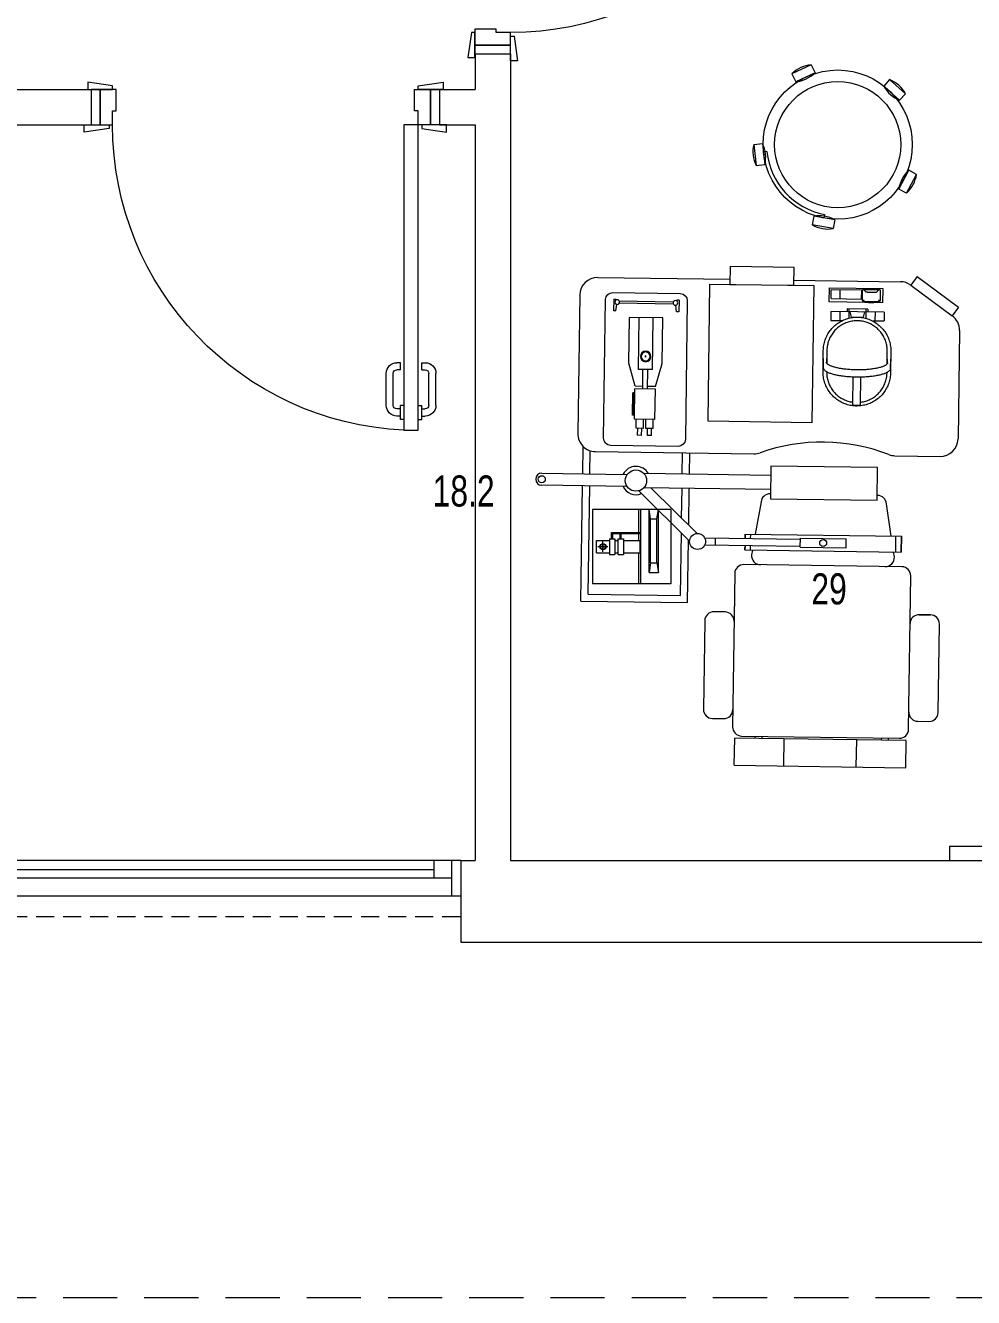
# Model space of a CAD drawing. Extents: x -234346 to 58427, y -132654 to -82394.
# Drawn here: x -57017 to -54349, y -117093 to -113513 of the extents above; entities that cross this region are included whole.
import ezdxf

# ---------------------------------------------------------------- set-up
doc = ezdxf.new("R2010")
doc.units = 0
doc.header["$LTSCALE"] = 8
doc.linetypes.add('HIDDEN', pattern=[9.525, 6.35, -3.175])
doc.layers.get('0').update_dxf_attribs({"color": 9, "lineweight": 5})
for name, color, linetype, lineweight in [('72_EGR_EQP_TAG', 9, 'Continuous', 5), ('Aluminum', 9, 'Continuous', 5), ('LOADING', 9, 'Continuous', 5), ('Proj', 9, 'Continuous', 5), ('Walls', 9, 'Continuous', 5), ('Wooden Joinery', 9, 'Continuous', 5)]:
    doc.layers.add(name, color=color, linetype=linetype, lineweight=lineweight)
doc.styles.add('X3G_ENTITY_257CFD', font='swisscl.ttf', dxfattribs={"height": 200})

# ---------------------------------------------------------------- blocks, each defined once
blk = doc.blocks.new('A$C72370EFE')
at = {"layer": 'Wooden Joinery'}
for p, q in [((-0.01, -0.03), (-0.01, -0.07)), ((0, -0.03), (-0.01, -0.03)), ((0.04, -0.03), (0.05, -0.03)), ((0.05, -0.03), (0.05, -0.07)), ((-0.05, -0.07), (-0.05, -0.16)), ((-0.03, -0.07), (-0.03, -0.16)), ((-0.01, -0.04), (-0.02, -0.04)), ((-0.01, -0.06), (-0.02, -0.06)), ((0, -0.07), (-0.01, -0.07)), ((0.04, -0.07), (0.05, -0.07)), ((0.05, -0.04), (0.06, -0.04)), ((0.05, -0.06), (0.06, -0.06)), ((0.07, -0.07), (0.07, -0.16)), ((0.09, -0.07), (0.09, -0.16)), ((-0.01, -0.17), (-0.02, -0.17)), ((-0.01, -0.17), (-0.01, -0.19)), ((0.05, -0.17), (0.06, -0.17)), ((0.05, -0.17), (0.05, -0.19)), ((-0.01, -0.19), (-0.02, -0.19)), ((0.05, -0.19), (0.06, -0.19))]:
    blk.add_line(p, q, dxfattribs=at)
for centre, radius, start, end in [((-0.02, -0.07), 0.03, 90, 180), ((-0.02, -0.07), 0.01, 90, 180), ((0.06, -0.07), 0.03, 0, 90), ((0.06, -0.07), 0.01, 0, 90), ((-0.02, -0.16), 0.03, 180, 270), ((-0.02, -0.16), 0.01, 180, 270), ((0.06, -0.16), 0.01, 270, 0), ((0.06, -0.16), 0.03, 270, 0)]:
    blk.add_arc(centre, radius, start, end, dxfattribs=at)
blk = doc.blocks.new('A$C5DAD61B4')
at = {"layer": 'Wooden Joinery'}
for points in [[(80, 959.1), (80, 969.1), (10, 979.1), (10, 959.1)], [(940, 959.1), (940, 969.1), (1010, 979.1), (1010, 959.1)], [(70, 859.1), (70, 849.1), (0, 839.1), (0, 859.1)], [(120, 859.1), (120, 0), (80, 0), (80, 859.1)], [(950, 859.1), (950, 849.1), (1020, 839.1), (1020, 859.1)]]:
    blk.add_lwpolyline(points, close=True, dxfattribs=at)
for points in [[(45, 859.1), (45, 959.1), (20, 959.1), (20, 859.1), (45, 859.1)], [(45, 859.1), (80, 859.1), (80, 899.1), (90, 899.1), (90, 959.1), (45, 959.1), (45, 859.1)], [(975, 859.1), (940, 859.1), (940, 899.1), (930, 899.1), (930, 959.1), (975, 959.1), (975, 859.1)], [(975, 859.1), (975, 959.1), (1000, 959.1), (1000, 859.1), (975, 859.1)]]:
    blk.add_lwpolyline(points, dxfattribs=at)
blk.add_arc((80, 859.1), 860, 272.666, 0, dxfattribs=at)
at = {"layer": 'Wooden Joinery', "xscale": 999.9999999998854, "yscale": 999.9999999998854, "zscale": 999.9999999998854, "rotation": 180}
blk.add_blockref('A$C72370EFE', (120, 0), dxfattribs=at)
blk = doc.blocks.new('ME12817-P')
for p, q in [((0, 0.0325), (0, 0.0025)), ((0, 0.0325), (0.0495, 0.0325)), ((0, 0), (0, 0.0025)), ((0, 0.0025), (0.0047, 0.0025)), ((0.0494, 0), (0, 0)), ((0.0089, 0.027), (0.0037, 0.0325)), ((0.0047, 0.0025), (0.0047, 0)), ((0.0356, 0.0261), (0.0138, 0.0261)), ((0.0172, 0), (0.0172, -0.003)), ((0.0322, -0.003), (0.0322, 0)), ((0.0457, 0.0325), (0.0405, 0.027)), ((0.0447, 0), (0.0447, 0.0025)), ((0.0447, 0.0025), (0.0495, 0.0025)), ((0.0494, 0.0025), (0.0494, 0)), ((0.0495, 0.0025), (0.0495, 0.0325)), ((0.0322, -0.003), (0.0172, -0.003))]:
    blk.add_line(p, q)
at = {"flags": 128}
for points in [[(0.0138, 0.0261), (0.0127, 0.0262), (0.0116, 0.0262), (0.0106, 0.0264), (0.0098, 0.0265), (0.0093, 0.0267), (0.0089, 0.027)], [(0.0405, 0.027), (0.0402, 0.0267), (0.0396, 0.0265), (0.0388, 0.0264), (0.0378, 0.0262), (0.0367, 0.0262), (0.0356, 0.0261)]]:
    blk.add_lwpolyline(points, dxfattribs=at)
blk = doc.blocks.new('ME13372-P')
for p, q in [((0, 0), (0, -0.025)), ((0, 0), (0.085, 0)), ((0.025, 0), (0.025, -0.025)), ((0.085, -0.025), (0.085, 0)), ((0.085, -0.025), (0, -0.025))]:
    blk.add_line(p, q)
blk = doc.blocks.new('ME12326-P')
for p, q in [((0, 0.22), (0, 0)), ((0, 0.22), (0.21, 0.22)), ((0.21, 0.22), (0.21, 0)), ((0.027, 0.1807), (0, 0.1852)), ((0.1775, 0.1852), (0, 0.1852)), ((0.1505, 0.1807), (0.027, 0.1807)), ((0.027, 0.1635), (0.027, 0.1807)), ((0.1505, 0.1807), (0.1775, 0.1852)), ((0.1505, 0.1635), (0.1505, 0.1807)), ((0.1775, 0.159), (0.1775, 0.1852)), ((0.027, 0.1635), (0, 0.159)), ((0.1775, 0.159), (0, 0.159)), ((0.1505, 0.1635), (0.027, 0.1635)), ((0.1505, 0.1635), (0.1775, 0.159)), ((0.21, 0.1355), (0, 0.1355)), ((0.0648, 0.1301), (0, 0.1301)), ((0.0648, 0.0536), (0.0648, 0.1355)), ((0.0679, 0.0806), (0.0679, 0.1355)), ((0.0875, 0.1301), (0.0679, 0.1301)), ((0.0875, 0.0867), (0.0875, 0.1327)), ((0.0875, 0.1327), (0.1225, 0.1327)), ((0.1225, 0.0867), (0.1225, 0.1327)), ((0.21, 0.1301), (0.1225, 0.1301)), ((0.0831, 0.0806), (0.0648, 0.0806)), ((0.0831, 0.0776), (0.0648, 0.0776)), ((0.0679, 0.0567), (0.0679, 0.0776)), ((0.0831, 0.0715), (0.0831, 0.0867)), ((0.0831, 0.0867), (0.1269, 0.0867)), ((0.1269, 0.0715), (0.1269, 0.0867)), ((0.0831, 0.0567), (0.0648, 0.0567)), ((0.0831, 0.0536), (0.0648, 0.0536)), ((0.0831, 0.0715), (0.1269, 0.0715)), ((0.0831, 0.0476), (0.0831, 0.0628)), ((0.0831, 0.0628), (0.1269, 0.0628)), ((0.0831, 0.0476), (0.1269, 0.0476)), ((0.0875, 0.0628), (0.0875, 0.0715)), ((0.0875, 0.0116), (0.0875, 0.0476)), ((0.105, 0.0152), (0.105, 0.0435)), ((0.1225, 0.0628), (0.1225, 0.0715)), ((0.1225, 0.0116), (0.1225, 0.0476)), ((0.1269, 0.0476), (0.1269, 0.0628)), ((0, 0), (0.21, 0)), ((0.1225, 0.0116), (0.0875, 0.0116)), ((0.1192, 0.0291), (0.0908, 0.0291))]:
    blk.add_line(p, q)
for radius in [0.00847, 0.00758, 0.00267]:
    blk.add_circle((0.105, 0.0293), radius)
blk = doc.blocks.new('ME12281-P')
for p, q in [((0.0354, 0.2953), (0.0354, 0.1053)), ((0.4454, 0.3153), (0.0554, 0.3153)), ((0.414, 0.2923), (0.414, 0.2855)), ((0.4469, 0.2923), (0.414, 0.2923)), ((0.4469, 0.2923), (0.4469, 0.2855)), ((0.4654, 0.1053), (0.4654, 0.2953)), ((0.414, 0.2855), (0.4325, 0.283)), ((0.4356, 0.2759), (0.4356, 0.124)), ((0.4412, 0.2759), (0.4412, 0.1246)), ((0.4469, 0.2855), (0.4447, 0.2855)), ((0.0648, 0.2198), (0.0845, 0.2198)), ((0.0648, 0.2198), (0.0648, 0.2083)), ((0.0845, 0.2243), (0.1099, 0.2243)), ((0.0845, 0.2243), (0.0845, 0.2037)), ((0.1099, 0.2289), (0.1953, 0.2289)), ((0.1099, 0.2289), (0.1099, 0.1716)), ((0.1953, 0.2289), (0.1953, 0.1716)), ((0.2028, 0.2289), (0.2676, 0.2473)), ((0.2028, 0.2289), (0.2028, 0.2071)), ((0.2504, 0.2198), (0.3961, 0.2198)), ((0.2504, 0.2198), (0.2504, 0.1808)), ((0.2676, 0.2473), (0.3961, 0.2473)), ((0.3961, 0.2473), (0.3961, 0.1533)), ((0.0648, 0.2083), (0.0845, 0.2083)), ((0.0648, 0.1922), (0.0648, 0.1808)), ((0.0648, 0.1922), (0.0845, 0.1922)), ((0.0648, 0.1808), (0.0845, 0.1808)), ((0.0845, 0.2037), (0.1099, 0.2037)), ((0.0845, 0.1968), (0.0845, 0.1762)), ((0.0845, 0.1968), (0.1099, 0.1968)), ((0.1953, 0.2071), (0.2504, 0.2071)), ((0.1953, 0.1934), (0.2504, 0.1934)), ((0.2028, 0.1934), (0.2028, 0.1716)), ((0.2504, 0.1808), (0.3961, 0.1808)), ((0.2851, 0.2009), (0.2851, 0.1996)), ((0.2851, 0.2009), (0.2892, 0.2009)), ((0.2851, 0.1996), (0.2892, 0.1996)), ((0.2892, 0.2009), (0.2892, 0.1996)), ((0.0845, 0.1762), (0.1099, 0.1762)), ((0.1099, 0.1716), (0.1953, 0.1716)), ((0.1211, 0.1692), (0.1211, 0.166)), ((0.1211, 0.1692), (0.184, 0.1692)), ((0.1211, 0.166), (0.184, 0.166)), ((0.184, 0.1692), (0.184, 0.166)), ((0.2028, 0.1716), (0.2676, 0.1533)), ((0.2676, 0.1533), (0.3961, 0.1533)), ((0.414, 0.1151), (0.4325, 0.1175)), ((0.414, 0.1151), (0.414, 0.1082)), ((0.4469, 0.1082), (0.414, 0.1082)), ((0.4469, 0.1151), (0.4447, 0.1151)), ((0.4469, 0.1082), (0.4469, 0.1151)), ((0.0554, 0.0853), (0.4454, 0.0853))]:
    blk.add_line(p, q)
for centre, radius in [((0.439, 0.2821), 0.00657), ((0.2871, 0.2003), 0.0149), ((0.2871, 0.2003), 0.0125), ((0.439, 0.1184), 0.00657)]:
    blk.add_circle(centre, radius)
for centre, start, end in [((0.0554, 0.2953), 90, 180), ((0.4454, 0.2953), 0, 90), ((0.0554, 0.1053), 180, 270), ((0.4454, 0.1053), 270, 0)]:
    blk.add_arc(centre, 0.02, start, end)
blk = doc.blocks.new('ME18014A-P')
for p, q in [((0.2537, 1.2997), (0.2362, 1.2753)), ((0.2537, 1.2997), (0.3719, 1.2152)), ((-0.6447, 1.2847), (-0.2727, 1.2847)), ((-0.0927, 1.2847), (0.2071, 1.2847)), ((0.2362, 1.2753), (0.3544, 1.1908)), ((0.2362, 1.2753), (0.3544, 1.1908)), ((-0.6947, 1.2347), (-0.6947, 0.8447)), ((0.3719, 1.2152), (0.3544, 1.1908)), ((0.3753, 1.1501), (0.3753, 0.8447)), ((-0.6792, 0.7317), (-0.6792, 0.8085)), ((-0.6592, 0.7317), (-0.6592, 0.7968)), ((-0.6447, 0.7947), (-0.1986, 0.7947)), ((-0.3992, 0.7347), (-0.3992, 0.7947)), ((-0.3792, 0.7347), (-0.3792, 0.7947)), ((0.1986, 0.7947), (0.3253, 0.7947)), ((-0.7944, 0.7317), (-0.5539, 0.7317)), ((-0.15, 0.7347), (-0.5068, 0.7347)), ((-0.5539, 0.6977), (-0.7944, 0.6977)), ((-0.6792, 0.3732), (-0.6792, 0.6977)), ((-0.6592, 0.3932), (-0.6592, 0.6977)), ((-0.3759, 0.5465), (-0.5208, 0.6859)), ((-0.15, 0.6947), (-0.5068, 0.6947)), ((-0.3551, 0.5682), (-0.4867, 0.6947)), ((-0.3992, 0.6105), (-0.3992, 0.6947)), ((-0.3792, 0.5913), (-0.3792, 0.6947)), ((-0.15, 0.6826), (-0.1512, 0.6826)), ((0.1512, 0.6826), (0.15, 0.6826)), ((-0.1765, 0.6594), (-0.1913, 0.5686)), ((0.1913, 0.5686), (0.1765, 0.6594)), ((-0.3992, 0.3932), (-0.3992, 0.5689)), ((-0.3792, 0.3732), (-0.3792, 0.5496)), ((-0.0644, 0.5554), (-0.3331, 0.5554)), ((-0.3037, 0.5554), (-0.3037, 0.5361)), ((-0.2198, 0.5686), (-0.2198, 0.5554)), ((-0.2198, 0.5686), (0.2198, 0.5686)), ((-0.2198, 0.5554), (-0.2198, 0.5686)), ((-0.2044, 0.5554), (-0.2044, 0.5686)), ((-0.0644, 0.5586), (0.0644, 0.5586)), ((-0.0644, 0.5336), (-0.0644, 0.5586)), ((0.0644, 0.5336), (0.0644, 0.5586)), ((0.2044, 0.5236), (0.2044, 0.5686)), ((0.2198, 0.5686), (0.2198, 0.5236)), ((0.2198, 0.5236), (0.2198, 0.5686)), ((-0.3326, 0.5361), (-0.0644, 0.5361)), ((-0.2198, 0.5361), (-0.2198, 0.5236)), ((-0.2198, 0.5236), (-0.2198, 0.5361)), ((-0.2198, 0.5236), (0.2198, 0.5236)), ((-0.2044, 0.5236), (-0.2044, 0.5361)), ((-0.1986, 0.5236), (-0.2008, 0.5102)), ((-0.0644, 0.5336), (0.0644, 0.5336)), ((0.2008, 0.5102), (0.1986, 0.5236)), ((0.2223, 0.4826), (-0.2223, 0.4826)), ((-0.2477, 0.4572), (-0.2477, 0.0254)), ((0.2476, 0.0254), (0.2476, 0.4572)), ((-0.6792, 0.3732), (-0.3792, 0.3732)), ((-0.6592, 0.3932), (-0.3992, 0.3932)), ((-0.3302, 0.323), (-0.3302, 0.0738)), ((-0.2731, 0.3484), (-0.3048, 0.3484)), ((0.273, 0.3484), (0.3048, 0.3484)), ((0.3048, 0.3484), (0.273, 0.3484)), ((0.3302, 0.0738), (0.3302, 0.323)), ((-0.3048, 0.0484), (-0.2731, 0.0484)), ((0.273, 0.0484), (0.3048, 0.0484)), ((-0.2223, 0), (0.2223, 0)), ((-0.1841, -0.0063), (-0.1841, 0)), ((-0.1651, 0), (-0.1651, -0.0063)), ((0.1714, 0), (0.1714, -0.0063)), ((0.1905, 0), (0.1905, -0.0063)), ((-0.2413, -0.0826), (-0.2413, -0.0063)), ((0.2413, -0.0063), (-0.2413, -0.0063)), ((-0.1016, -0.0826), (-0.1016, -0.0063)), ((0.1011, -0.0063), (0.1011, -0.0826)), ((0.2413, -0.0826), (0.2413, -0.0063)), ((-0.2413, -0.0826), (0.2413, -0.0826))]:
    blk.add_line(p, q)
for points in [[(-0.2727, 1.2703), (-0.0927, 1.2703), (-0.0927, 1.3203), (-0.2727, 1.3203)], [(-0.3289, 0.8843), (-0.3289, 1.2703), (-0.0364, 1.2703), (-0.0364, 0.8843)], [(-0.15, 0.6686), (0.15, 0.6686), (0.15, 0.7607), (-0.15, 0.7607)]]:
    blk.add_lwpolyline(points, close=True)
for centre, radius in [((-0.7944, 0.7147), 0.01), ((-0.5292, 0.7147), 0.03), ((-0.3535, 0.5457), 0.0225), ((0, 0.5461), 0.00979)]:
    blk.add_circle(centre, radius)
for centre, radius, start, end in [((-0.6447, 1.2347), 0.05, 90, 180), ((0.2071, 1.2347), 0.05, 54.4343, 90), ((0.3253, 1.1501), 0.05, 0, 54.4343), ((-0.6447, 0.8447), 0.05, 180, 270), ((0, 0.313), 0.5175, 69.5195, 110.4805), ((0.3253, 0.8447), 0.05, 270, 0), ((-0.1986, 0.8447), 0.05, 270, 290.4805), ((0.1986, 0.8447), 0.05, 249.5195, 270), ((-0.5292, 0.7147), 0.04, 30, 154.8331), ((-0.7944, 0.7147), 0.017, 90, 270), ((-0.5292, 0.7147), 0.04, 205.1669, 294.1023), ((-0.1512, 0.6572), 0.0254, 90, 175.0303), ((0.1512, 0.6572), 0.0254, 4.9697, 90), ((-0.1755, 0.508), 0.0254, 175.0303, 270), ((0.1755, 0.508), 0.0254, 270, 4.9697), ((-0.2223, 0.4572), 0.0254, 90, 180), ((0.2223, 0.4572), 0.0254, 0, 90), ((-0.3048, 0.323), 0.0254, 90, 180), ((-0.2731, 0.323), 0.0254, 0, 90), ((0.273, 0.323), 0.0254, 90, 180), ((0.3048, 0.323), 0.0254, 0, 90), ((-0.3048, 0.0738), 0.0254, 180, 270), ((-0.2731, 0.0738), 0.0254, 270, 0), ((0.273, 0.0738), 0.0254, 180, 270), ((0.3048, 0.0738), 0.0254, 270, 0), ((-0.2223, 0.0254), 0.0254, 180, 270), ((0.2223, 0.0254), 0.0254, 270, 0)]:
    blk.add_arc(centre, radius, start, end)
blk = doc.blocks.new('HF10037B-P')
at = {"layer": 'LOADING'}
for p, q in [((0.2459, 0.134), (0.1859, 0.134)), ((0.1859, 0.134), (0.1859, 0.109)), ((0.2459, 0.109), (0.1859, 0.109)), ((0.2459, 0.134), (0.2459, 0.109)), ((0, 0), (-0.0142, -0.0583)), ((0, 0), (0.0243, -0.0059)), ((0.0243, -0.0059), (0.01, -0.0642)), ((0.4071, -0.0094), (0.431, -0.0018)), ((0.4071, -0.0094), (0.4255, -0.0665)), ((0.431, -0.0018), (0.4493, -0.0589)), ((-0.0142, -0.0583), (0.01, -0.0642)), ((0.4069, -0.0417), (0.4165, -0.0387)), ((0.4255, -0.0665), (0.4493, -0.0589)), ((0.0524, -0.2725), (0.0674, -0.2525)), ((0.0524, -0.2725), (0.1004, -0.3085)), ((0.0674, -0.2525), (0.1154, -0.2885)), ((0.3125, -0.2897), (0.362, -0.2558)), ((0.3266, -0.3103), (0.3761, -0.2764)), ((0.3267, -0.268), (0.3323, -0.2763)), ((0.3761, -0.2764), (0.362, -0.2558)), ((0.1004, -0.3085), (0.1154, -0.2885)), ((0.3266, -0.3103), (0.3125, -0.2897))]:
    blk.add_line(p, q, dxfattribs=at)
for radius in [0.21, 0.1775]:
    blk.add_circle((0.2161, -0.1014), radius, dxfattribs=at)
for centre, radius, start, end in [((0.2159, 0.0465), 0.0925, 71.0754, 108.9246), ((0.2159, 0.1965), 0.0925, 251.0754, 288.9246), ((0.0779, -0.0499), 0.0925, 147.3419, 185.1912), ((-0.0678, -0.0143), 0.0925, 327.3419, 5.1912), ((0.4996, -0.0113), 0.0925, 178.8412, 216.6904), ((0.3568, -0.057), 0.0925, 358.8412, 36.6904), ((0.2161, -0.1014), 0.2, 303.6037, 17.3657), ((0.1289, -0.2205), 0.0925, 214.1875, 252.0368), ((0.0389, -0.3404), 0.0925, 34.1875, 72.0368), ((0.3867, -0.3449), 0.0925, 105.5121, 143.3614), ((0.3019, -0.2212), 0.0925, 285.5121, 323.3614)]:
    blk.add_arc(centre, radius, start, end, dxfattribs=at)
blk = doc.blocks.new('ME12818-P')
for p, q in [((-0.0723, 0.1635), (0.0777, 0.1635)), ((-0.0723, 0.1635), (-0.0723, 0.1385)), ((-0.0468, 0.1635), (-0.0468, 0.1385)), ((-0.0262, 0.1712), (0.0316, 0.1712)), ((-0.0262, 0.1712), (-0.0262, 0.1635)), ((-0.0212, 0.1712), (-0.0212, 0.145)), ((-0.0148, 0.1485), (-0.0184, 0.1635)), ((0.0202, 0.1485), (-0.0148, 0.1485)), ((-0.0123, 0.1485), (-0.0123, 0.1471)), ((0.0177, 0.1471), (0.0177, 0.1485)), ((0.0238, 0.1635), (0.0202, 0.1485)), ((0.0266, 0.1712), (0.0266, 0.145)), ((0.0316, 0.1712), (0.0316, 0.1635)), ((0.0521, 0.1635), (0.0521, 0.1385)), ((0.0777, 0.1635), (0.0777, 0.1385)), ((-0.0389, 0.1385), (-0.0723, 0.1385)), ((0.0777, 0.1385), (0.0442, 0.1385)), ((-0.0923, 0.0534), (-0.0923, -0.0066)), ((-0.0823, 0.018), (-0.0823, 0.0534)), ((0.0877, 0.0534), (0.0877, 0.018)), ((0.0977, -0.0066), (0.0977, 0.0534)), ((-0.0913, 0.0311), (-0.0913, 0.0053)), ((-0.0833, 0.0208), (-0.0833, 0.0311)), ((0.0887, 0.0311), (0.0887, 0.0208)), ((0.0967, 0.0053), (0.0967, 0.0311)), ((-0.0823, -0.0066), (-0.0823, -0.006)), ((-0.0053, -0.0205), (0.0107, -0.0205)), ((0.0877, -0.0061), (0.0877, -0.0066)), ((-0.0053, -0.0996), (-0.0058, -0.0996)), ((0.0107, -0.0996), (-0.0053, -0.0996)), ((0.0111, -0.0996), (0.0107, -0.0996))]:
    blk.add_line(p, q)
at = {"flags": 128}
for points in [[(0.0977, 0.0534), (0.0976, 0.0572), (0.0974, 0.061), (0.097, 0.0648), (0.0965, 0.0685), (0.0958, 0.0723), (0.095, 0.076), (0.094, 0.0796), (0.0929, 0.0833), (0.0916, 0.0869), (0.0902, 0.0904), (0.0886, 0.0939), (0.087, 0.0973), (0.0851, 0.1006), (0.0832, 0.1038), (0.0811, 0.107), (0.0789, 0.1101), (0.0766, 0.1131), (0.0741, 0.116), (0.0716, 0.1188), (0.0689, 0.1215), (0.0661, 0.1241), (0.0632, 0.1266), (0.0602, 0.129), (0.0572, 0.1312), (0.054, 0.1333), (0.0508, 0.1353), (0.0475, 0.1372), (0.0441, 0.1389), (0.0406, 0.1405), (0.0371, 0.1419), (0.0335, 0.1432), (0.0299, 0.1444), (0.0263, 0.1454), (0.0226, 0.1463), (0.0188, 0.147), (0.0151, 0.1476), (0.0113, 0.148), (0.0075, 0.1483), (0.0037, 0.1484), (-0.0001, 0.1483), (-0.0039, 0.1482), (-0.0077, 0.1478), (-0.0114, 0.1473), (-0.0152, 0.1467), (-0.0189, 0.1459), (-0.0226, 0.145), (-0.0262, 0.1439), (-0.0298, 0.1427), (-0.0334, 0.1413), (-0.0368, 0.1398), (-0.0403, 0.1381), (-0.0436, 0.1363), (-0.0469, 0.1344), (-0.0501, 0.1324), (-0.0532, 0.1302), (-0.0562, 0.1279), (-0.0592, 0.1255), (-0.062, 0.1229), (-0.0647, 0.1203), (-0.0674, 0.1176), (-0.0699, 0.1147), (-0.0723, 0.1118), (-0.0745, 0.1087), (-0.0767, 0.1056), (-0.0787, 0.1024), (-0.0806, 0.0991), (-0.0824, 0.0957), (-0.084, 0.0923), (-0.0855, 0.0888), (-0.0868, 0.0852), (-0.088, 0.0816), (-0.0891, 0.078), (-0.09, 0.0743), (-0.0907, 0.0705), (-0.0914, 0.0668), (-0.0918, 0.063), (-0.0921, 0.0592), (-0.0923, 0.0554), (-0.0923, 0.0534)], [(-0.0823, 0.0534), (-0.0822, 0.0568), (-0.082, 0.0602), (-0.0817, 0.0636), (-0.0812, 0.0669), (-0.0806, 0.0703), (-0.0799, 0.0736), (-0.079, 0.0769), (-0.078, 0.0801), (-0.0769, 0.0833), (-0.0756, 0.0865), (-0.0742, 0.0896), (-0.0727, 0.0926), (-0.0711, 0.0956), (-0.0693, 0.0985), (-0.0675, 0.1014), (-0.0655, 0.1041), (-0.0634, 0.1068), (-0.0612, 0.1094), (-0.0589, 0.1119), (-0.0565, 0.1144), (-0.054, 0.1167), (-0.0515, 0.1189), (-0.0488, 0.121), (-0.0461, 0.123), (-0.0432, 0.1249), (-0.0403, 0.1267), (-0.0374, 0.1284), (-0.0343, 0.1299), (-0.0313, 0.1313), (-0.0281, 0.1326), (-0.0249, 0.1338), (-0.0217, 0.1348), (-0.0184, 0.1357), (-0.0151, 0.1365), (-0.0118, 0.1371), (-0.0084, 0.1377), (-0.005, 0.138), (-0.0016, 0.1383), (0.0018, 0.1384), (0.0052, 0.1383), (0.0086, 0.1382), (0.012, 0.1379), (0.0153, 0.1374), (0.0187, 0.1369), (0.022, 0.1362), (0.0253, 0.1353), (0.0286, 0.1344), (0.0318, 0.1333), (0.0349, 0.132), (0.0381, 0.1307), (0.0411, 0.1292), (0.0441, 0.1276), (0.0471, 0.1259), (0.0499, 0.1241), (0.0527, 0.1221), (0.0554, 0.1201), (0.058, 0.1179), (0.0606, 0.1156), (0.063, 0.1133), (0.0654, 0.1108), (0.0676, 0.1082), (0.0698, 0.1056), (0.0718, 0.1029), (0.0737, 0.1001), (0.0755, 0.0972), (0.0772, 0.0943), (0.0788, 0.0912), (0.0803, 0.0882), (0.0816, 0.085), (0.0828, 0.0819), (0.0839, 0.0786), (0.0848, 0.0754), (0.0856, 0.0721), (0.0863, 0.0687), (0.0868, 0.0654), (0.0873, 0.062), (0.0875, 0.0586), (0.0877, 0.0552), (0.0877, 0.0534)], [(-0.0913, 0.0053), (-0.0912, 0.004), (-0.0909, 0.0028), (-0.0905, 0.0016), (-0.0898, 0.0005), (-0.089, -0.0007), (-0.0881, -0.0017), (-0.0871, -0.0028), (-0.0859, -0.0038), (-0.0845, -0.0047), (-0.0831, -0.0057), (-0.0815, -0.0066), (-0.0798, -0.0075), (-0.078, -0.0083), (-0.076, -0.0092), (-0.0739, -0.01), (-0.0718, -0.0108), (-0.0695, -0.0116), (-0.067, -0.0123), (-0.0645, -0.013), (-0.0619, -0.0137), (-0.0592, -0.0144), (-0.0563, -0.015), (-0.0534, -0.0156), (-0.0504, -0.0162), (-0.0473, -0.0167), (-0.0442, -0.0172), (-0.0409, -0.0177), (-0.0376, -0.0181), (-0.0343, -0.0185), (-0.0308, -0.0189), (-0.0274, -0.0192), (-0.0238, -0.0195), (-0.0203, -0.0198), (-0.0167, -0.02), (-0.013, -0.0202), (-0.0094, -0.0203), (-0.0057, -0.0204), (-0.002, -0.0205), (0.0017, -0.0205), (0.0054, -0.0205), (0.0091, -0.0204), (0.0128, -0.0204), (0.0164, -0.0202), (0.0201, -0.0201), (0.0237, -0.0199), (0.0273, -0.0196), (0.0309, -0.0194), (0.0344, -0.0191), (0.0378, -0.0187), (0.0412, -0.0183), (0.0446, -0.0179), (0.0478, -0.0175), (0.051, -0.017), (0.0542, -0.0165), (0.0572, -0.0159), (0.0602, -0.0153), (0.063, -0.0147), (0.0658, -0.0141), (0.0685, -0.0134), (0.0711, -0.0127), (0.0735, -0.012), (0.0759, -0.0112), (0.0782, -0.0104), (0.0803, -0.0096), (0.0823, -0.0088), (0.0842, -0.008), (0.086, -0.0071), (0.0876, -0.0062), (0.0892, -0.0052), (0.0906, -0.0043), (0.0918, -0.0033), (0.093, -0.0023), (0.094, -0.0012), (0.0948, -0.0002), (0.0955, 0.001), (0.0961, 0.0022), (0.0965, 0.0034), (0.0967, 0.0046), (0.0967, 0.0053)], [(-0.0833, 0.0208), (-0.0833, 0.0202), (-0.0831, 0.0195), (-0.0829, 0.0189), (-0.0825, 0.0182), (-0.082, 0.0175), (-0.0813, 0.0167), (-0.0805, 0.016), (-0.0796, 0.0152), (-0.0785, 0.0144), (-0.0773, 0.0136), (-0.076, 0.0128), (-0.0745, 0.012), (-0.0729, 0.0113), (-0.0711, 0.0105), (-0.0692, 0.0098), (-0.0672, 0.009), (-0.0651, 0.0083), (-0.0629, 0.0077), (-0.0606, 0.007), (-0.0581, 0.0064), (-0.0556, 0.0057), (-0.053, 0.0052), (-0.0502, 0.0046), (-0.0474, 0.0041), (-0.0445, 0.0036), (-0.0416, 0.0031), (-0.0385, 0.0027), (-0.0354, 0.0022), (-0.0322, 0.0019), (-0.029, 0.0015), (-0.0257, 0.0012), (-0.0224, 0.0009), (-0.019, 0.0007), (-0.0156, 0.0005), (-0.0122, 0.0003), (-0.0087, 0.0002), (-0.0052, 0.0001), (-0.0017, 0), (0.0017, 0), (0.0052, 0), (0.0087, 0), (0.0122, 0.0001), (0.0157, 0.0002), (0.0191, 0.0004), (0.0226, 0.0006), (0.026, 0.0008), (0.0293, 0.0011), (0.0326, 0.0014), (0.0359, 0.0017), (0.0391, 0.002), (0.0422, 0.0024), (0.0453, 0.0029), (0.0483, 0.0033), (0.0513, 0.0038), (0.0541, 0.0043), (0.0569, 0.0049), (0.0596, 0.0054), (0.0622, 0.006), (0.0647, 0.0067), (0.067, 0.0073), (0.0693, 0.008), (0.0715, 0.0087), (0.0736, 0.0094), (0.0755, 0.0101), (0.0773, 0.0109), (0.079, 0.0116), (0.0806, 0.0124), (0.082, 0.0132), (0.0833, 0.014), (0.0844, 0.0147), (0.0854, 0.0155), (0.0863, 0.0163), (0.087, 0.0171), (0.0876, 0.0178), (0.0881, 0.0185), (0.0884, 0.0192), (0.0886, 0.0198), (0.0887, 0.0204), (0.0887, 0.0208)], [(-0.0923, -0.0066), (-0.0922, -0.0104), (-0.092, -0.0142), (-0.0916, -0.018), (-0.0911, -0.0217), (-0.0904, -0.0255), (-0.0896, -0.0292), (-0.0886, -0.0329), (-0.0875, -0.0365), (-0.0862, -0.0401), (-0.0848, -0.0436), (-0.0833, -0.0471), (-0.0816, -0.0505), (-0.0797, -0.0538), (-0.0778, -0.0571), (-0.0757, -0.0603), (-0.0735, -0.0633), (-0.0712, -0.0663), (-0.0687, -0.0693), (-0.0662, -0.0721), (-0.0635, -0.0748), (-0.0607, -0.0774), (-0.0578, -0.0798), (-0.0549, -0.0822), (-0.0518, -0.0844), (-0.0486, -0.0866), (-0.0454, -0.0885), (-0.0421, -0.0904), (-0.0387, -0.0921), (-0.0352, -0.0937), (-0.0317, -0.0952), (-0.0282, -0.0965), (-0.0245, -0.0976), (-0.0209, -0.0986), (-0.0172, -0.0995), (-0.0135, -0.1002), (-0.0097, -0.1008), (-0.0059, -0.1012), (-0.0021, -0.1015), (0.0017, -0.1016), (0.0055, -0.1016), (0.0093, -0.1014), (0.013, -0.101), (0.0168, -0.1006), (0.0206, -0.0999), (0.0243, -0.0991), (0.028, -0.0982), (0.0316, -0.0971), (0.0352, -0.0959), (0.0387, -0.0945), (0.0422, -0.093), (0.0456, -0.0913), (0.049, -0.0896), (0.0523, -0.0876), (0.0555, -0.0856), (0.0586, -0.0834), (0.0616, -0.0811), (0.0646, -0.0787), (0.0674, -0.0762), (0.0701, -0.0735), (0.0727, -0.0708), (0.0753, -0.0679), (0.0776, -0.065), (0.0799, -0.0619), (0.0821, -0.0588), (0.0841, -0.0556), (0.086, -0.0523), (0.0878, -0.0489), (0.0894, -0.0455), (0.0909, -0.042), (0.0922, -0.0384), (0.0934, -0.0348), (0.0945, -0.0312), (0.0954, -0.0275), (0.0961, -0.0238), (0.0967, -0.02), (0.0972, -0.0162), (0.0975, -0.0125), (0.0977, -0.0087), (0.0977, -0.0066)], [(-0.0073, -0.091), (-0.0099, -0.0907), (-0.0133, -0.0901), (-0.0166, -0.0894), (-0.0199, -0.0886), (-0.0232, -0.0876), (-0.0264, -0.0865), (-0.0296, -0.0853), (-0.0327, -0.0839), (-0.0357, -0.0824), (-0.0387, -0.0808), (-0.0417, -0.0791), (-0.0445, -0.0773), (-0.0473, -0.0753), (-0.05, -0.0733), (-0.0527, -0.0711), (-0.0552, -0.0689), (-0.0576, -0.0665), (-0.06, -0.064), (-0.0622, -0.0615), (-0.0644, -0.0588), (-0.0664, -0.0561), (-0.0683, -0.0533), (-0.0701, -0.0504), (-0.0718, -0.0475), (-0.0734, -0.0445), (-0.0749, -0.0414), (-0.0762, -0.0383), (-0.0774, -0.0351), (-0.0785, -0.0319), (-0.0794, -0.0286), (-0.0802, -0.0253), (-0.0809, -0.022), (-0.0815, -0.0186), (-0.0819, -0.0152), (-0.0821, -0.0118), (-0.0823, -0.0084), (-0.0823, -0.0066)], [(-0.0073, -0.0204), (-0.0073, -0.0976)], [(0.0877, -0.0066), (0.0876, -0.01), (0.0874, -0.0134), (0.0871, -0.0168), (0.0866, -0.0202), (0.086, -0.0235), (0.0853, -0.0268), (0.0844, -0.0301), (0.0834, -0.0334), (0.0822, -0.0366), (0.081, -0.0397), (0.0796, -0.0428), (0.0781, -0.0459), (0.0765, -0.0488), (0.0747, -0.0518), (0.0728, -0.0546), (0.0709, -0.0574), (0.0688, -0.0601), (0.0666, -0.0627), (0.0643, -0.0652), (0.0619, -0.0676), (0.0594, -0.0699), (0.0569, -0.0721), (0.0542, -0.0742), (0.0514, -0.0762), (0.0486, -0.0781), (0.0457, -0.0799), (0.0428, -0.0816), (0.0397, -0.0831), (0.0366, -0.0845), (0.0335, -0.0858), (0.0303, -0.087), (0.0271, -0.088), (0.0238, -0.089), (0.0205, -0.0897), (0.0171, -0.0904), (0.0138, -0.0909), (0.0127, -0.091)], [(0.0127, -0.0976), (0.0127, -0.0204)], [(-0.0059, -0.0995), (-0.0062, -0.0994), (-0.0066, -0.0992), (-0.0069, -0.0989), (-0.0071, -0.0985), (-0.0073, -0.0981), (-0.0073, -0.0976)], [(0.0127, -0.0976), (0.0126, -0.0981), (0.0125, -0.0985), (0.0123, -0.0989), (0.0119, -0.0992), (0.0116, -0.0994), (0.0113, -0.0995)]]:
    blk.add_lwpolyline(points, dxfattribs=at)
for centre, major_axis, start_param, end_param in [((-0.0053, -0.02), (0.002, 0), 3.665191, 4.712389), ((0.0107, -0.02), (-0.002, 0), 1.570796, 2.617994)]:
    blk.add_ellipse(centre, major_axis=major_axis, ratio=0.262075, start_param=start_param, end_param=end_param)
blk = doc.blocks.new('1stF')
at = {"layer": 'Aluminum', "color": 9}
for p, q in [((-55792.3, -115862.6, 0.1), (-57292.3, -115862.6, 0.1)), ((-55867.3, -115912.6, 0.1), (-55867.3, -115862.6, 0.1)), ((-55817.3, -115962.6, 0.1), (-55817.3, -115862.6, 0.1)), ((-55817.3, -115912.6, 0.1), (-57267.3, -115912.6, 0.1)), ((-57217.3, -115887.6, 0.1), (-55867.3, -115887.6, 0.1)), ((-55792.3, -115962.6, 0.1), (-57292.3, -115962.6, 0.1))]:
    blk.add_line(p, q, dxfattribs=at)
at = {"layer": 'LOADING', "color": 9, "extrusion": (2.89575e-08, -3.68664e-07, 1), "elevation": 0}
blk.add_lwpolyline([(-54605.6, -114292.9), (-54755.6, -114290.8), (-54755, -114250.8), (-54605, -114252.9)], close=True, dxfattribs=at)
at = {"layer": 'LOADING', "color": 9, "elevation": 0}
blk.add_lwpolyline([(-54416.8, -115823.5), (-54416.8, -115862.6), (-53791.7, -115862.6), (-53791.7, -115823.5), (-54416.8, -115823.5)], dxfattribs=at)
at = {"layer": 'Proj', "color": 9, "linetype": 'HIDDEN'}
blk.add_line((-57292.3, -116019.9, 0.1), (-55792.3, -116019.9, 0.1), dxfattribs=at)
at = {"layer": 'Proj', "color": 9, "linetype": 'HIDDEN', "ltscale": 3, "elevation": 0.1}
blk.add_lwpolyline([(-23322.3, -93192.6), (-74742.3, -93192.6), (-74742.3, -117092.6), (-23322.3, -117092.6)], dxfattribs=at)
at = {"layer": 'Walls', "color": 9}
for p, q in [((-55752.3, -113592.6, 0.1), (-55652.3, -113592.6, 0.1)), ((-55752.3, -113592.6, 0.1), (-55752.3, -113692.6, 0.1)), ((-55652.3, -113592.6, 0.1), (-55652.3, -115862.6, 0.1)), ((-57552.3, -113692.6, 0.1), (-56832.3, -113692.6, 0.1)), ((-56832.3, -113692.6, 0.1), (-56832.3, -113792.6, 0.1)), ((-55852.3, -113692.6, 0.1), (-55752.3, -113692.6, 0.1)), ((-55852.3, -113692.6, 0.1), (-55852.3, -113792.6, 0.1)), ((-61652.3, -113792.6, 0.1), (-56832.3, -113792.6, 0.1)), ((-55852.3, -113792.6, 0.1), (-55752.3, -113792.6, 0.1)), ((-55752.3, -113792.6, 0.1), (-55752.3, -115862.6, 0.1)), ((-55792.3, -115862.6, 0.1), (-55752.3, -115862.6, 0.1)), ((-55792.3, -115862.6, 0.1), (-55792.3, -116092.6, 0.1)), ((-55652.3, -115862.6, 0.1), (-53672.6, -115862.6, 0.1)), ((-55792.3, -116092.6, 0.1), (-53672.6, -116092.6, 0.1))]:
    blk.add_line(p, q, dxfattribs=at)
at = {"layer": 'LOADING', "color": 9, "extrusion": (-2.79672e-08, 3.6788e-07, -1), "xscale": -1000.000000000001, "yscale": 1000.000000000001, "zscale": 999.999999999999, "rotation": 117.971696169471}
blk.add_blockref('HF10037B-P', (54540.8, -113704.6, 0), dxfattribs=at)
at = {"layer": 'LOADING', "color": 9, "extrusion": (2.85035e-08, -3.68824e-07, 1)}
for name, p, xscale, yscale, zscale, rotation in [('ME18014A-P', (-54780.2, -115515.4, 0), 1000.000000000001, 1000.000000000001, 1000.000000000001, 359.1953338182954), ('ME12817-P', (-54612.6, -114289.4, 0), -1000.000000000001, 1000.000000000002, 1000.000000000002, 359.1953338182954), ('ME12818-P', (-54675, -114482, 0), -1000, 999.9999999999981, 999.9999999999993, 359.4407803060836)]:
    blk.add_blockref(name, p, dxfattribs=dict(at, xscale=xscale, yscale=yscale, zscale=zscale, rotation=rotation))
at = {"layer": 'LOADING', "color": 9, "lineweight": 15, "extrusion": (2.85035e-08, -3.68824e-07, 1), "xscale": -1000, "yscale": 999.9999999999981, "zscale": 999.9999999999993, "rotation": 269.1953338182955}
blk.add_blockref('ME12281-P', (-55476.5, -114728.3, 3.4), dxfattribs=at)
at = {"layer": 'LOADING', "color": 9, "extrusion": (2.85583e-08, -3.69666e-07, 1), "xscale": -1000, "yscale": 1000, "zscale": 1000.000000000002, "rotation": 179.1953338182953}
blk.add_blockref('ME13372-P', (-54750.2, -114281.4, 0), dxfattribs=at)
at = {"layer": 'LOADING', "color": 9, "xscale": 1000, "yscale": 1000, "zscale": 1000, "rotation": 269.9999999975756}
blk.add_blockref('ME12326-P', (-55421.6, -114874.4, 0), dxfattribs=at)
at = {"layer": 'Wooden Joinery', "color": 9, "xscale": -1, "rotation": 90}
blk.add_blockref('A$C5DAD61B4', (-54793.3, -112592.6, 0.1), dxfattribs=at)
at = {"layer": 'Wooden Joinery', "color": 9, "xscale": -1}
blk.add_blockref('A$C5DAD61B4', (-55832.3, -114651.7, 0.1), dxfattribs=at)
at = {"layer": '72_EGR_EQP_TAG', "color": 9, "char_height": 87.47, "attachment_point": 2, "style": 'X3G_ENTITY_257CFD'}
for s, insert in [('18.2', (-55784.3, -114779, 0.1)), ('29', (-54755.9, -115054.4, 0))]:
    blk.add_mtext(s, dxfattribs=dict(at, insert=insert))

msp = doc.modelspace()

# ---------------------------------------------------------------- block references
at = {"layer": '72_EGR_EQP_TAG'}
msp.add_blockref('1stF', (0, 0), dxfattribs=at)

doc.saveas('drawing.dxf')
